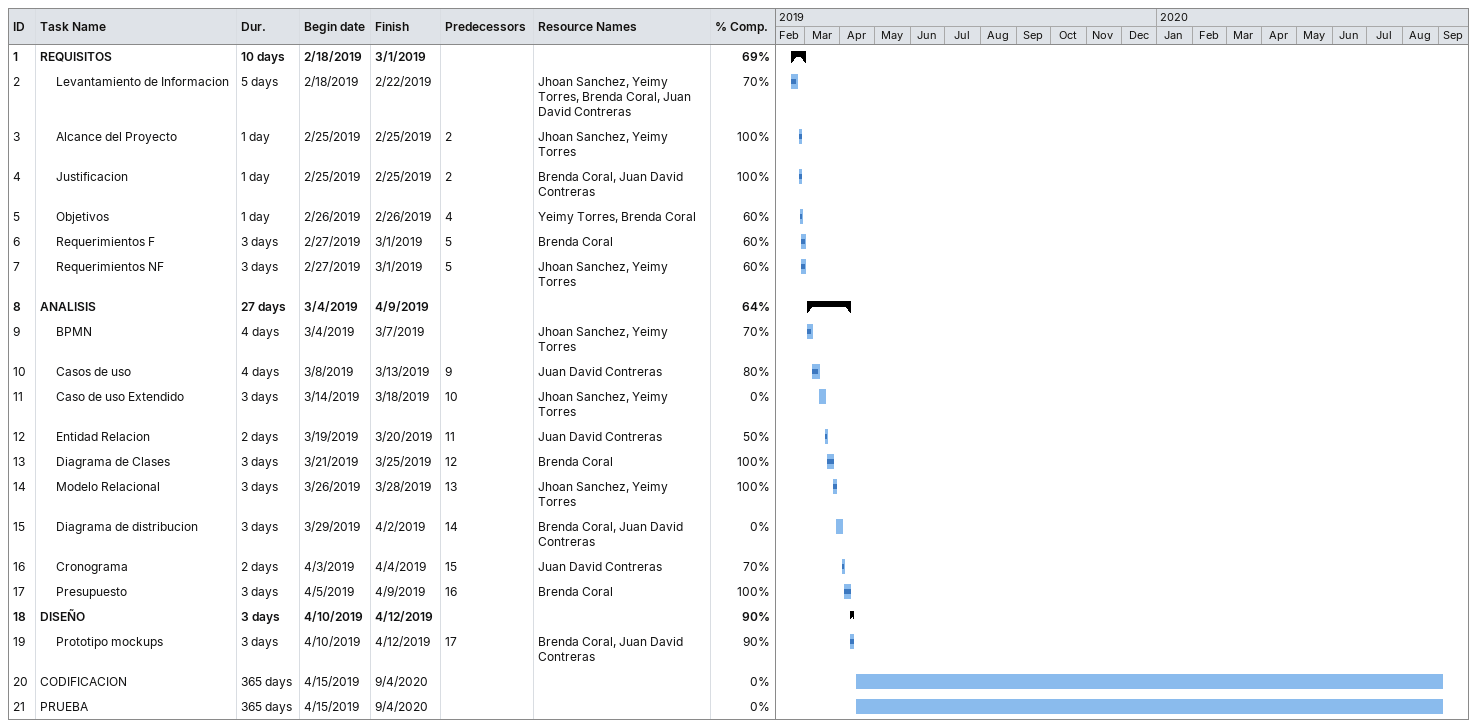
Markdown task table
| ID | Level | Task | Duration | Start | Finish | Predecessors | Resources | % complete |
|---|---|---|---|---|---|---|---|---|
| 1 | 1 | **REQUISITOS** | 10d | 2019-02-18 | 2019-03-01 |  |  | 69 |
| 2 | 2 | Levantamiento de Informacion | 5d | 2019-02-18 | 2019-02-22 |  | Jhoan Sanchez, Yeimy Torres, Brenda Coral, Juan David Contreras | 70 |
| 3 | 2 | Alcance del Proyecto | 1d | 2019-02-25 | 2019-02-25 | 2 | Jhoan Sanchez, Yeimy Torres | 100 |
| 4 | 2 | Justificacion | 1d | 2019-02-25 | 2019-02-25 | 2 | Brenda Coral, Juan David Contreras | 100 |
| 5 | 2 | Objetivos | 1d | 2019-02-26 | 2019-02-26 | 4 | Yeimy Torres, Brenda Coral | 60 |
| 6 | 2 | Requerimientos F | 3d | 2019-02-27 | 2019-03-01 | 5 | Brenda Coral | 60 |
| 7 | 2 | Requerimientos NF | 3d | 2019-02-27 | 2019-03-01 | 5 | Jhoan Sanchez, Yeimy Torres | 60 |
| 8 | 1 | **ANALISIS** | 27d | 2019-03-04 | 2019-04-09 |  |  | 64 |
| 9 | 2 | BPMN | 4d | 2019-03-04 | 2019-03-07 |  | Jhoan Sanchez, Yeimy Torres | 70 |
| 10 | 2 | Casos de uso | 4d | 2019-03-08 | 2019-03-13 | 9 | Juan David Contreras | 80 |
| 11 | 2 | Caso de uso Extendido | 3d | 2019-03-14 | 2019-03-18 | 10 | Jhoan Sanchez, Yeimy Torres | 0 |
| 12 | 2 | Entidad Relacion | 2d | 2019-03-19 | 2019-03-20 | 11 | Juan David Contreras | 50 |
| 13 | 2 | Diagrama de Clases | 3d | 2019-03-21 | 2019-03-25 | 12 | Brenda Coral | 100 |
| 14 | 2 | Modelo Relacional | 3d | 2019-03-26 | 2019-03-28 | 13 | Jhoan Sanchez, Yeimy Torres | 100 |
| 15 | 2 | Diagrama de distribucion | 3d | 2019-03-29 | 2019-04-02 | 14 | Brenda Coral, Juan David Contreras | 0 |
| 16 | 2 | Cronograma | 2d | 2019-04-03 | 2019-04-04 | 15 | Juan David Contreras | 70 |
| 17 | 2 | Presupuesto | 3d | 2019-04-05 | 2019-04-09 | 16 | Brenda Coral | 100 |
| 18 | 1 | **DISEÑO** | 3d | 2019-04-10 | 2019-04-12 |  |  | 90 |
| 19 | 2 | Prototipo mockups | 3d | 2019-04-10 | 2019-04-12 | 17 | Brenda Coral, Juan David Contreras | 90 |
| 20 | 1 | CODIFICACION | 365d | 2019-04-15 | 2020-09-04 |  |  | 0 |
| 21 | 1 | PRUEBA | 365d | 2019-04-15 | 2020-09-04 |  |  | 0 |
